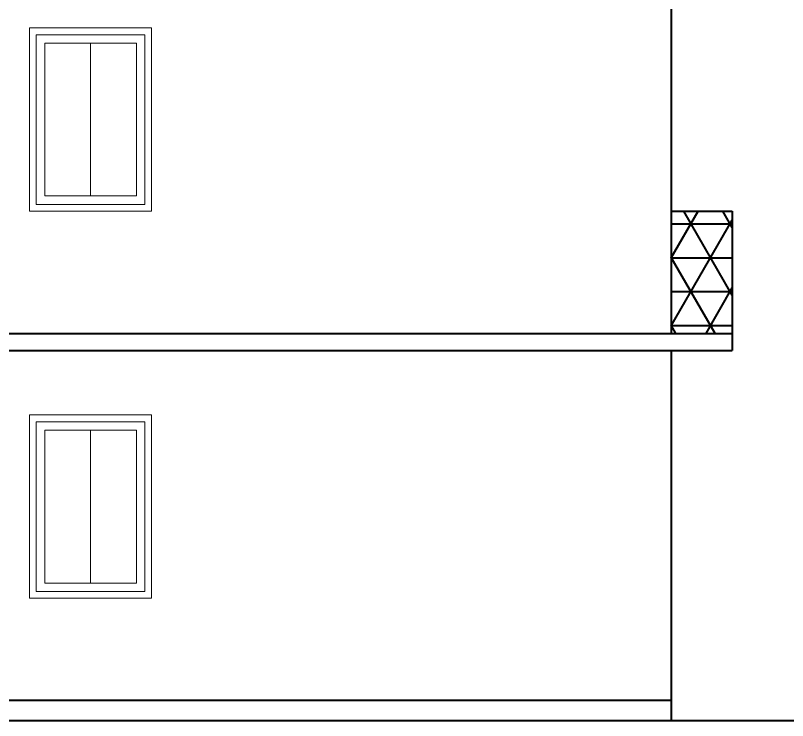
# Model space of a CAD drawing. Header units: inches. Extents: x 141029 to 166402, y -23568 to -18036.
# Drawn here: x 150696.5 to 150923.9, y -22522 to -22314.3 of the extents above; entities that cross this region are included whole.
import ezdxf

# ---------------------------------------------------------------- set-up
doc = ezdxf.new("R2010")
doc.units = ezdxf.units.IN
doc.header["$LTSCALE"] = 0.5
doc.header["$MEASUREMENT"] = 0
doc.layers.add('wall', color=1, linetype='Continuous', lineweight=40)
doc.layers.add('window', color=4, linetype='Continuous', lineweight=13)

msp = doc.modelspace()

# ---------------------------------------------------------------- hatches: boundary and pattern name
at = {"layer": 'wall'}
h = msp.add_hatch(dxfattribs=at)
h.set_pattern_fill('NET3', color=256, scale=80, style=0)
h.set_pattern_definition([(0, (-3921.005, -285.653), (0, 10), []), (60, (-3921.005, -285.653), (-8.66025404, 5), []), (120, (-3921.005, -285.653), (-8.66025404, -5), [])])
h.paths.add_polyline_path([(150889.65, -22407.97), (150907.65, -22407.97), (150907.65, -22371.97), (150889.65, -22371.97)])

# ---------------------------------------------------------------- linework, layer by layer
for p, q in [((150889.65, -22304.97), (150889.65, -22407.97)), ((150889.65, -22371.97), (150907.65, -22371.97)), ((150907.65, -22371.97), (150907.65, -22412.97)), ((150542.65, -22407.97), (150907.65, -22407.97)), ((150542.65, -22412.97), (150907.65, -22412.97)), ((150889.65, -22412.97), (150889.65, -22521.97)), ((150542.65, -22515.97), (150889.65, -22515.97)), ((150513.04, -22521.97), (150923.91, -22521.97))]:
    msp.add_line(p, q, dxfattribs=at)
msp.add_xline((165204.7, -22521.97), (1, 0), dxfattribs=at)
at = {"layer": 'window'}
for p, q in [((150700.65, -22317.97), (150736.65, -22317.97)), ((150700.65, -22371.97), (150700.65, -22317.97)), ((150736.65, -22317.97), (150736.65, -22371.97)), ((150702.65, -22319.97), (150734.65, -22319.97)), ((150702.65, -22369.97), (150702.65, -22319.97)), ((150734.65, -22319.97), (150734.65, -22369.97)), ((150705.15, -22367.47), (150705.15, -22322.47)), ((150705.15, -22322.47), (150732.15, -22322.47)), ((150718.65, -22322.47), (150718.65, -22367.47)), ((150732.15, -22322.47), (150732.15, -22367.47)), ((150732.15, -22367.47), (150705.15, -22367.47)), ((150734.65, -22369.97), (150702.65, -22369.97)), ((150736.65, -22371.97), (150700.65, -22371.97)), ((150700.65, -22431.97), (150736.65, -22431.97)), ((150700.65, -22485.97), (150700.65, -22431.97)), ((150736.65, -22431.97), (150736.65, -22485.97)), ((150702.65, -22433.97), (150734.65, -22433.97)), ((150702.65, -22483.97), (150702.65, -22433.97)), ((150734.65, -22433.97), (150734.65, -22483.97)), ((150705.15, -22481.47), (150705.15, -22436.47)), ((150705.15, -22436.47), (150732.15, -22436.47)), ((150718.65, -22436.47), (150718.65, -22481.47)), ((150732.15, -22436.47), (150732.15, -22481.47)), ((150732.15, -22481.47), (150705.15, -22481.47)), ((150734.65, -22483.97), (150702.65, -22483.97)), ((150736.65, -22485.97), (150700.65, -22485.97))]:
    msp.add_line(p, q, dxfattribs=at)

doc.saveas('drawing.dxf')
